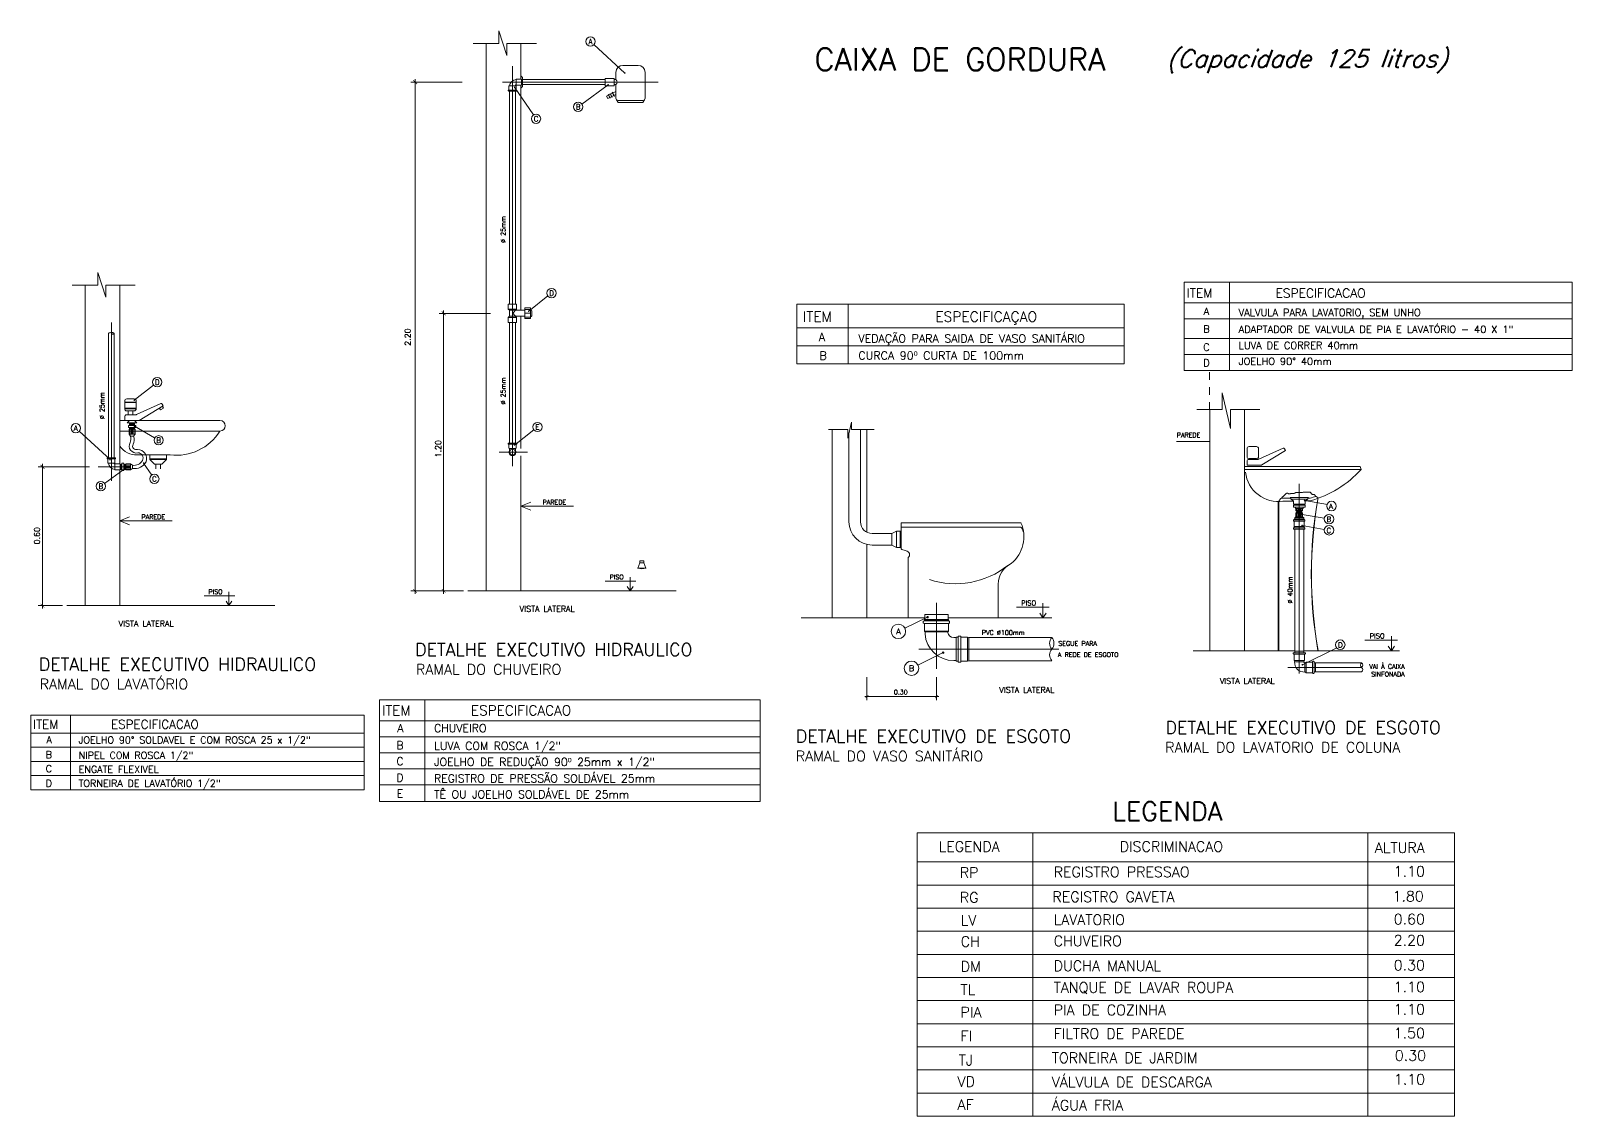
# Model space of a CAD drawing. Header units: millimetres. Extents: x 1345 to 2117, y 1214 to 1365.
# Drawn here: x 2027.39 to 2048.05, y 1263.05 to 1277.6 of the extents above; entities that cross this region are included whole.
import ezdxf
from ezdxf.enums import TextEntityAlignment as Align

# ---------------------------------------------------------------- set-up
doc = ezdxf.new("R2010")
doc.units = ezdxf.units.MM
doc.header["$LTSCALE"] = 0.5
doc.linetypes.add('CENTER2', pattern=[28.575, 19.05, -3.175, 3.175, -3.175])
doc.linetypes.add('HIDDEN2', pattern=[0.1875, 0.125, -0.0625])
for name, color, linetype in [('01', 1, 'Continuous'), ('02', 2, 'Continuous'), ('DETALLHES_ESGOTO', 3, 'Continuous'), ('DETALLHES_HIDRAULICO', 4, 'Continuous'), ('PROJEÇÃO', 8, 'HIDDEN2'), ('TEXT', 2, 'Continuous'), ('TXT_0', 7, 'Continuous'), ('TXT_1', 3, 'Continuous'), ('TXT_2', 6, 'Continuous')]:
    doc.layers.add(name, color=color, linetype=linetype)
doc.styles.add('ADITIVOCAD', font='ROMANS.shx')
doc.styles.add('ROMANS', font='romans', dxfattribs={"height": 0.1})

# ---------------------------------------------------------------- blocks, each defined once
blk = doc.blocks.new('_ARCHTICK')
at = {"color": 0, "linetype": 'ByBlock', "const_width": 0.15}
blk.add_lwpolyline([(-0.5, -0.5), (0.5, 0.5)], dxfattribs=at)
blk = doc.blocks.new('ADS_DET_CG125L')
at = {"layer": 'TXT_2', "style": 'ADITIVOCAD'}
blk.add_text('CAIXA DE GORDURA', height=0.045, dxfattribs=at).set_placement((0.4912, 0.0012))
at = {"layer": 'TXT_2', "style": 'ADITIVOCAD', "oblique": 20}
blk.add_text('(Capacidade 125 litros)', height=0.035, dxfattribs=at).set_placement((1.1981, 0.0079))

msp = doc.modelspace()

# ---------------------------------------------------------------- linework, layer by layer
at = {"lineweight": 18}
for p, q in [((2039.272, 1263.05), (2039.272, 1266.846)), ((2046.474, 1266.846), (2039.272, 1266.846)), ((2040.821, 1263.05), (2040.821, 1266.846)), ((2045.311, 1263.05), (2045.311, 1266.846)), ((2046.476, 1263.05), (2046.476, 1266.846)), ((2046.474, 1266.458), (2039.272, 1266.458)), ((2046.474, 1266.148), (2039.272, 1266.148)), ((2046.474, 1265.839), (2039.272, 1265.839)), ((2045.583, 1265.529), (2039.272, 1265.529)), ((2046.474, 1265.529), (2039.272, 1265.529)), ((2046.474, 1265.219), (2039.272, 1265.219)), ((2046.474, 1264.909), (2039.272, 1264.909)), ((2046.474, 1264.599), (2039.272, 1264.599)), ((2046.46, 1264.289), (2039.272, 1264.289)), ((2046.474, 1263.979), (2039.272, 1263.979)), ((2046.474, 1263.669), (2039.272, 1263.669)), ((2046.476, 1263.36), (2039.272, 1263.36)), ((2046.476, 1263.05), (2039.272, 1263.05))]:
    msp.add_line(p, q, dxfattribs=at)
at = {"layer": '01', "lineweight": 18}
for p, q in [((2035.553, 1270.468), (2035.553, 1270.495)), ((2035.553, 1270.495), (2035.606, 1270.495)), ((2035.606, 1270.495), (2035.606, 1270.468)), ((2035.526, 1270.397), (2035.553, 1270.468)), ((2035.633, 1270.397), (2035.526, 1270.397)), ((2035.526, 1270.397), (2035.526, 1270.393)), ((2035.553, 1270.468), (2035.606, 1270.468)), ((2035.606, 1270.468), (2035.633, 1270.397)), ((2035.633, 1270.393), (2035.633, 1270.397))]:
    msp.add_line(p, q, dxfattribs=at)
msp.add_arc((2035.579, 1270.642), 0.254, 257.7761, 282.2239, dxfattribs=at)
at = {"layer": '02', "lineweight": 18}
msp.add_line((2042.047, 1273.934), (2042.047, 1273.136), dxfattribs=at)
at = {"layer": 'DETALLHES_ESGOTO', "lineweight": 18}
for p, q in [((2038.355, 1271.016), (2038.355, 1272.211)), ((2038.511, 1271.016), (2038.511, 1272.253)), ((2043.693, 1271.997), (2043.693, 1271.891)), ((2043.721, 1272.025), (2043.82, 1272.025)), ((2043.848, 1271.997), (2043.848, 1271.891)), ((2043.851, 1271.856), (2044.176, 1272.003)), ((2044.21, 1271.973), (2043.89, 1271.779)), ((2044.196, 1271.997), (2044.21, 1271.973)), ((2043.659, 1271.757), (2045.21, 1271.757)), ((2043.693, 1271.826), (2043.693, 1271.777)), ((2043.693, 1271.777), (2043.882, 1271.777)), ((2043.721, 1271.864), (2043.82, 1271.864)), ((2043.721, 1271.854), (2043.844, 1271.854)), ((2045.21, 1271.757), (2045.222, 1271.718)), ((2045.222, 1271.718), (2043.659, 1271.718)), ((2044.135, 1271.319), (2044.138, 1271.319)), ((2044.135, 1271.31), (2044.135, 1271.319)), ((2044.138, 1271.322), (2044.141, 1271.325)), ((2044.138, 1271.319), (2044.138, 1271.322)), ((2044.141, 1271.325), (2044.144, 1271.328)), ((2044.144, 1271.328), (2044.147, 1271.331)), ((2044.147, 1271.331), (2044.153, 1271.331)), ((2044.153, 1271.334), (2044.156, 1271.334)), ((2044.153, 1271.331), (2044.153, 1271.334)), ((2044.271, 1271.333), (2044.153, 1271.333)), ((2044.156, 1271.34), (2044.159, 1271.34)), ((2044.156, 1271.334), (2044.156, 1271.34)), ((2044.159, 1271.343), (2044.162, 1271.343)), ((2044.159, 1271.34), (2044.159, 1271.343)), ((2044.162, 1271.346), (2044.165, 1271.349)), ((2044.162, 1271.343), (2044.162, 1271.346)), ((2044.165, 1271.349), (2044.168, 1271.352)), ((2044.168, 1271.352), (2044.171, 1271.352)), ((2044.171, 1271.355), (2044.177, 1271.355)), ((2044.171, 1271.352), (2044.171, 1271.355)), ((2044.177, 1271.355), (2044.18, 1271.358)), ((2044.18, 1271.358), (2044.183, 1271.358)), ((2044.183, 1271.364), (2044.186, 1271.364)), ((2044.183, 1271.358), (2044.183, 1271.364)), ((2044.186, 1271.364), (2044.189, 1271.367)), ((2044.189, 1271.37), (2044.192, 1271.37)), ((2044.189, 1271.367), (2044.189, 1271.37)), ((2044.192, 1271.373), (2044.198, 1271.376)), ((2044.192, 1271.37), (2044.192, 1271.373)), ((2044.198, 1271.376), (2044.201, 1271.379)), ((2044.201, 1271.382), (2044.204, 1271.382)), ((2044.201, 1271.379), (2044.201, 1271.382)), ((2044.204, 1271.382), (2044.207, 1271.385)), ((2044.207, 1271.388), (2044.21, 1271.388)), ((2044.207, 1271.385), (2044.207, 1271.388)), ((2044.21, 1271.391), (2044.212, 1271.391)), ((2044.21, 1271.388), (2044.21, 1271.391)), ((2044.212, 1271.394), (2044.215, 1271.394)), ((2044.212, 1271.391), (2044.212, 1271.394)), ((2044.215, 1271.394), (2044.218, 1271.397)), ((2044.218, 1271.397), (2044.221, 1271.397)), ((2044.221, 1271.397), (2044.224, 1271.4)), ((2044.224, 1271.4), (2044.239, 1271.4)), ((2044.239, 1271.4), (2044.242, 1271.397)), ((2044.242, 1271.397), (2044.245, 1271.397)), ((2044.245, 1271.397), (2044.248, 1271.394)), ((2044.248, 1271.394), (2044.248, 1271.391)), ((2044.248, 1271.391), (2044.266, 1271.391)), ((2044.266, 1271.391), (2044.269, 1271.394)), ((2044.269, 1271.394), (2044.278, 1271.394)), ((2044.27, 1271.341), (2044.284, 1271.322)), ((2044.27, 1271.341), (2044.519, 1271.341)), ((2044.278, 1271.397), (2044.326, 1271.397)), ((2044.278, 1271.394), (2044.278, 1271.397)), ((2044.284, 1271.322), (2044.504, 1271.322)), ((2044.316, 1271.295), (2044.284, 1271.322)), ((2044.326, 1271.4), (2044.332, 1271.4)), ((2044.326, 1271.397), (2044.326, 1271.4)), ((2044.332, 1271.4), (2044.335, 1271.403)), ((2044.335, 1271.403), (2044.338, 1271.403)), ((2044.338, 1271.406), (2044.344, 1271.406)), ((2044.338, 1271.403), (2044.338, 1271.406)), ((2044.344, 1271.409), (2044.421, 1271.409)), ((2044.344, 1271.406), (2044.344, 1271.409)), ((2044.421, 1271.412), (2044.439, 1271.412)), ((2044.421, 1271.409), (2044.421, 1271.412)), ((2044.439, 1271.412), (2044.445, 1271.415)), ((2044.445, 1271.415), (2044.543, 1271.415)), ((2044.472, 1271.295), (2044.504, 1271.322)), ((2044.504, 1271.322), (2044.519, 1271.341)), ((2044.539, 1271.333), (2044.517, 1271.333)), ((2044.543, 1271.415), (2044.543, 1271.412)), ((2044.543, 1271.412), (2044.546, 1271.409)), ((2044.546, 1271.409), (2044.549, 1271.406)), ((2044.549, 1271.406), (2044.552, 1271.406)), ((2044.552, 1271.406), (2044.552, 1271.394)), ((2044.552, 1271.394), (2044.555, 1271.394)), ((2044.555, 1271.394), (2044.558, 1271.391)), ((2044.558, 1271.391), (2044.564, 1271.388)), ((2044.564, 1271.388), (2044.567, 1271.388)), ((2044.567, 1271.388), (2044.573, 1271.385)), ((2044.573, 1271.385), (2044.591, 1271.385)), ((2044.591, 1271.385), (2044.591, 1271.382)), ((2044.591, 1271.382), (2044.597, 1271.382)), ((2044.597, 1271.382), (2044.597, 1271.379)), ((2044.597, 1271.379), (2044.6, 1271.379)), ((2044.6, 1271.379), (2044.6, 1271.376)), ((2044.6, 1271.376), (2044.603, 1271.373)), ((2044.603, 1271.373), (2044.606, 1271.37)), ((2044.606, 1271.37), (2044.606, 1271.364)), ((2044.606, 1271.364), (2044.609, 1271.364)), ((2044.609, 1271.364), (2044.609, 1271.361)), ((2044.609, 1271.361), (2044.611, 1271.361)), ((2044.611, 1271.361), (2044.611, 1271.358)), ((2044.611, 1271.358), (2044.62, 1271.358)), ((2044.62, 1271.358), (2044.62, 1271.355)), ((2044.62, 1271.355), (2044.623, 1271.355)), ((2044.623, 1271.355), (2044.623, 1271.352)), ((2044.623, 1271.352), (2044.629, 1271.352)), ((2044.629, 1271.352), (2044.629, 1271.349)), ((2044.629, 1271.349), (2044.632, 1271.349)), ((2044.632, 1271.349), (2044.635, 1271.346)), ((2044.635, 1271.346), (2044.638, 1271.346)), ((2044.638, 1271.346), (2044.638, 1271.343)), ((2044.638, 1271.343), (2044.641, 1271.343)), ((2044.641, 1271.343), (2044.641, 1271.34)), ((2044.641, 1271.34), (2044.647, 1271.34)), ((2044.647, 1271.34), (2044.647, 1271.337)), ((2044.112, 1271.29), (2044.112, 1269.289)), ((2044.118, 1271.29), (2044.118, 1269.289)), ((2044.12, 1271.301), (2044.123, 1271.301)), ((2044.123, 1271.304), (2044.129, 1271.304)), ((2044.123, 1271.301), (2044.123, 1271.304)), ((2044.129, 1271.307), (2044.132, 1271.307)), ((2044.129, 1271.304), (2044.129, 1271.307)), ((2044.132, 1271.31), (2044.135, 1271.31)), ((2044.132, 1271.307), (2044.132, 1271.31)), ((2044.316, 1271.295), (2044.176, 1271.295)), ((2044.316, 1271.295), (2044.316, 1271.252)), ((2044.472, 1271.252), (2044.316, 1271.252)), ((2044.316, 1271.214), (2044.316, 1271.238)), ((2044.472, 1271.238), (2044.316, 1271.238)), ((2044.472, 1271.214), (2044.316, 1271.214)), ((2044.342, 1271.214), (2044.342, 1271.194)), ((2044.446, 1271.194), (2044.342, 1271.194)), ((2044.439, 1271.194), (2044.349, 1271.194)), ((2044.349, 1271.168), (2044.349, 1271.194)), ((2044.349, 1271.168), (2044.363, 1271.157)), ((2044.439, 1271.168), (2044.349, 1271.168)), ((2044.349, 1271.131), (2044.363, 1271.144)), ((2044.439, 1271.131), (2044.349, 1271.131)), ((2044.349, 1271.131), (2044.349, 1271.084)), ((2044.358, 1271.168), (2044.358, 1271.194)), ((2044.358, 1271.131), (2044.358, 1271.084)), ((2044.363, 1271.252), (2044.363, 1271.238)), ((2044.363, 1271.157), (2044.363, 1271.144)), ((2044.425, 1271.157), (2044.363, 1271.157)), ((2044.425, 1271.144), (2044.363, 1271.144)), ((2044.373, 1271.168), (2044.373, 1271.194)), ((2044.373, 1271.131), (2044.373, 1271.084)), ((2044.389, 1271.168), (2044.389, 1271.194)), ((2044.389, 1271.131), (2044.389, 1271.084)), ((2044.404, 1271.168), (2044.404, 1271.194)), ((2044.404, 1271.131), (2044.404, 1271.084)), ((2044.42, 1271.168), (2044.42, 1271.194)), ((2044.42, 1271.131), (2044.42, 1271.084)), ((2044.425, 1271.252), (2044.425, 1271.238)), ((2044.425, 1271.157), (2044.439, 1271.168)), ((2044.425, 1271.157), (2044.425, 1271.144)), ((2044.425, 1271.144), (2044.439, 1271.131)), ((2044.439, 1271.168), (2044.439, 1271.194)), ((2044.439, 1271.131), (2044.439, 1271.084)), ((2044.446, 1271.214), (2044.446, 1271.194)), ((2044.472, 1271.297), (2044.539, 1271.297)), ((2044.472, 1271.297), (2044.472, 1271.252)), ((2044.472, 1271.238), (2044.472, 1271.214)), ((2040.663, 1271.004), (2039.055, 1271.004)), ((2039.055, 1270.671), (2039.055, 1271.004)), ((2039.055, 1270.947), (2040.66, 1270.947)), ((2044.318, 1271.04), (2044.318, 1271.03)), ((2044.318, 1270.922), (2044.318, 1270.931)), ((2044.323, 1271.045), (2044.465, 1271.045)), ((2044.323, 1271.025), (2044.465, 1271.025)), ((2044.323, 1270.937), (2044.465, 1270.937)), ((2044.323, 1270.917), (2044.465, 1270.917)), ((2044.326, 1271.053), (2044.461, 1271.053)), ((2044.327, 1271.045), (2044.327, 1271.053)), ((2044.327, 1271.025), (2044.327, 1270.937)), ((2044.327, 1270.954), (2044.461, 1270.954)), ((2044.349, 1271.084), (2044.332, 1271.071)), ((2044.332, 1270.917), (2044.332, 1269.262)), ((2044.439, 1271.084), (2044.349, 1271.084)), ((2044.439, 1271.084), (2044.456, 1271.071)), ((2044.456, 1270.917), (2044.456, 1269.262)), ((2044.461, 1271.045), (2044.461, 1271.053)), ((2044.461, 1271.025), (2044.461, 1270.937)), ((2044.47, 1271.04), (2044.47, 1271.03)), ((2044.47, 1270.922), (2044.47, 1270.931)), ((2038.666, 1270.86), (2038.931, 1270.86)), ((2038.666, 1270.705), (2038.931, 1270.705)), ((2038.931, 1270.86), (2038.995, 1270.892)), ((2038.931, 1270.705), (2038.931, 1270.86)), ((2038.931, 1270.705), (2038.995, 1270.674)), ((2038.995, 1270.674), (2038.995, 1270.892)), ((2038.995, 1270.892), (2039.055, 1270.892)), ((2039.041, 1270.674), (2039.041, 1270.892)), ((2038.995, 1270.674), (2039.055, 1270.674)), ((2039.149, 1269.73), (2039.149, 1270.538)), ((2040.358, 1270.18), (2040.358, 1269.73)), ((2039.353, 1269.679), (2039.353, 1269.663)), ((2039.363, 1269.688), (2039.694, 1269.688)), ((2039.367, 1269.708), (2039.69, 1269.708)), ((2039.367, 1269.708), (2039.367, 1269.688)), ((2039.373, 1269.775), (2039.373, 1269.708)), ((2039.684, 1269.775), (2039.373, 1269.775)), ((2039.384, 1269.697), (2039.373, 1269.708)), ((2039.373, 1269.708), (2039.684, 1269.708)), ((2039.673, 1269.697), (2039.384, 1269.697)), ((2039.673, 1269.697), (2039.684, 1269.708)), ((2039.684, 1269.775), (2039.684, 1269.708)), ((2039.69, 1269.708), (2039.69, 1269.688)), ((2039.704, 1269.679), (2039.704, 1269.663)), ((2039.363, 1269.654), (2039.694, 1269.654)), ((2039.367, 1269.654), (2039.367, 1269.553)), ((2039.367, 1269.553), (2039.529, 1269.553)), ((2039.367, 1269.553), (2039.376, 1269.544)), ((2039.376, 1269.544), (2039.376, 1269.515)), ((2039.376, 1269.544), (2039.681, 1269.544)), ((2039.69, 1269.553), (2039.529, 1269.553)), ((2039.69, 1269.553), (2039.681, 1269.544)), ((2039.681, 1269.544), (2039.681, 1269.531)), ((2039.69, 1269.654), (2039.69, 1269.553)), ((2039.761, 1269.465), (2039.792, 1269.465)), ((2039.792, 1269.472), (2039.792, 1269.149)), ((2039.792, 1269.472), (2039.819, 1269.472)), ((2039.792, 1269.465), (2039.792, 1269.156)), ((2039.819, 1269.48), (2039.819, 1269.142)), ((2039.825, 1269.485), (2039.85, 1269.485)), ((2039.856, 1269.48), (2039.856, 1269.142)), ((2039.856, 1269.471), (2039.944, 1269.471)), ((2039.944, 1269.471), (2039.944, 1269.15)), ((2039.944, 1269.471), (2039.965, 1269.466)), ((2039.965, 1269.466), (2041.076, 1269.466)), ((2039.965, 1269.466), (2039.965, 1269.155)), ((2039.761, 1269.156), (2039.792, 1269.156)), ((2039.792, 1269.149), (2039.819, 1269.149)), ((2039.825, 1269.136), (2039.85, 1269.136)), ((2039.856, 1269.15), (2039.944, 1269.15)), ((2039.944, 1269.15), (2039.965, 1269.155)), ((2039.965, 1269.155), (2041.075, 1269.155)), ((2044.323, 1269.157), (2044.465, 1269.157)), ((2044.486, 1269.137), (2044.486, 1268.994)), ((2045.23, 1269.128), (2044.61, 1269.128)), ((2045.23, 1269.004), (2044.61, 1269.004))]:
    msp.add_line(p, q, dxfattribs=at)
for points in [[(2044.332, 1271.053), (2044.332, 1271.071), (2044.456, 1271.071), (2044.456, 1271.053)], [(2044.456, 1269.262), (2044.456, 1269.281), (2044.332, 1269.281), (2044.332, 1269.262)], [(2044.323, 1269.244), (2044.323, 1269.157), (2044.332, 1269.138), (2044.456, 1269.138), (2044.465, 1269.157), (2044.465, 1269.244)], [(2044.573, 1269.137), (2044.486, 1269.137), (2044.467, 1269.128), (2044.467, 1269.004), (2044.486, 1268.994), (2044.573, 1268.994)], [(2044.592, 1269.004), (2044.61, 1269.004), (2044.61, 1269.128), (2044.592, 1269.128)]]:
    msp.add_lwpolyline(points, dxfattribs=at)
for points in [[(2044.468, 1269.262, -0.414214), (2044.476, 1269.255), (2044.476, 1269.251, -0.414214), (2044.468, 1269.244), (2044.319, 1269.244, -0.414214), (2044.312, 1269.251), (2044.312, 1269.255, -0.414214), (2044.319, 1269.262)], [(2044.592, 1268.992, -0.414214), (2044.584, 1268.984), (2044.581, 1268.984, -0.414214), (2044.573, 1268.992), (2044.573, 1269.14, -0.414214), (2044.581, 1269.148), (2044.584, 1269.148, -0.414214), (2044.592, 1269.14)]]:
    msp.add_lwpolyline(points, format="xyb", close=True, dxfattribs=at)
for centre, radius, start, end in [((2043.721, 1271.997), 0.0279, 90, 180), ((2043.82, 1271.997), 0.0279, 0, 90), ((2044.183, 1271.989), 0.0155, 31.167, 114.3804), ((2043.721, 1271.891), 0.0279, 180, 270), ((2043.721, 1271.826), 0.0279, 90, 180), ((2043.82, 1271.891), 0.0279, 270, 0), ((2043.844, 1271.87), 0.0155, 270, 294.3804), ((2043.882, 1271.792), 0.0155, 270, 301.2309), ((2044.109, 1271.728), 0.438, 186.1463, 278.7105), ((2044.166, 1272.667), 1.419, 285.2129, 318.0625), ((2044.166, 1272.703), 1.419, 285.2129, 288.6242), ((2050.455, 1270.315), 5.9, 169.9861, 189.9962), ((2050.455, 1270.315), 5.898, 169.9861, 189.9962), ((2038.666, 1271.016), 0.31, 180, 270), ((2038.666, 1271.016), 0.155, 180, 270), ((2040.233, 1270.819), 0.468, 309.7326, 23.3543), ((2040.595, 1270.877), 0.0961, 3.6285, 46.9075), ((2044.323, 1271.04), 0.00525, 90, 180), ((2044.323, 1271.03), 0.00525, 180, 270), ((2044.323, 1270.931), 0.00525, 90, 180), ((2044.323, 1270.922), 0.00525, 180, 270), ((2044.465, 1271.04), 0.00525, 0, 90), ((2044.465, 1271.03), 0.00525, 270, 0), ((2044.465, 1270.931), 0.00525, 360, 90), ((2044.465, 1270.922), 0.00525, 270, 0), ((2039.094, 1270.67), 0.0383, 178.7386, 222.5545), ((2039.207, 1271.021), 0.402, 249.4706, 257.9508), ((2039.119, 1270.578), 0.0495, 306.1078, 86.1938), ((2039.784, 1271.317), 1.13, 251.9808, 308.4562), ((2040.668, 1270.18), 0.31, 116.0293, 180), ((2039.363, 1269.679), 0.00977, 90, 180), ((2039.694, 1269.679), 0.00977, 0, 90), ((2039.363, 1269.663), 0.00977, 180, 270), ((2039.761, 1269.542), 0.386, 184.0944, 270), ((2039.761, 1269.547), 0.0822, 191.2348, 270), ((2039.694, 1269.663), 0.00977, 270, 0), ((2039.825, 1269.48), 0.00566, 90, 180), ((2039.85, 1269.48), 0.00566, 360, 90), ((2041.162, 1269.388), 0.116, 138.0725, 221.8358), ((2040.989, 1269.388), 0.116, 318.1642, 41.9275), ((2041.162, 1269.233), 0.116, 138.1642, 221.441), ((2039.825, 1269.142), 0.00566, 180, 270), ((2039.85, 1269.142), 0.00566, 270, 0), ((2044.456, 1269.128), 0.125, 175.089, 275.2528), ((2044.466, 1269.138), 0.0104, 178.7401, 275.4496), ((2045.25, 1269.097), 0.037, 123.1341, 236.8659), ((2045.204, 1269.097), 0.04, 309.0994, 50.9006), ((2045.209, 1269.035), 0.037, 303.1341, 56.8659)]:
    msp.add_arc(centre, radius, start, end, dxfattribs=at)
at = {"layer": 'DETALLHES_HIDRAULICO', "lineweight": 18}
for p, q in [((2035.325, 1277.135), (2035.531, 1277.135)), ((2033.893, 1276.95), (2033.965, 1276.95)), ((2033.981, 1276.972), (2033.959, 1276.993)), ((2033.981, 1276.851), (2033.981, 1276.972)), ((2035.086, 1276.944), (2033.981, 1276.944)), ((2035.086, 1276.961), (2035.208, 1276.961)), ((2035.232, 1276.944), (2035.208, 1276.944)), ((2035.232, 1277.042), (2035.232, 1276.944)), ((2035.624, 1277.042), (2035.624, 1276.696)), ((2033.806, 1276.79), (2033.806, 1273.935)), ((2033.884, 1276.79), (2033.884, 1273.935)), ((2033.893, 1276.872), (2033.965, 1276.872)), ((2033.981, 1276.851), (2033.959, 1276.829)), ((2035.086, 1276.878), (2033.981, 1276.878)), ((2035.086, 1276.861), (2035.208, 1276.861)), ((2035.232, 1276.787), (2035.107, 1276.724)), ((2035.107, 1276.724), (2035.124, 1276.69)), ((2035.232, 1276.744), (2035.124, 1276.69)), ((2035.131, 1276.746), (2035.128, 1276.745)), ((2035.128, 1276.745), (2035.154, 1276.695)), ((2035.131, 1276.746), (2035.156, 1276.696)), ((2035.156, 1276.759), (2035.153, 1276.757)), ((2035.153, 1276.757), (2035.178, 1276.707)), ((2035.156, 1276.696), (2035.154, 1276.695)), ((2035.156, 1276.759), (2035.181, 1276.708)), ((2035.181, 1276.708), (2035.178, 1276.707)), ((2035.185, 1276.774), (2035.183, 1276.772)), ((2035.183, 1276.772), (2035.208, 1276.722)), ((2035.185, 1276.774), (2035.211, 1276.723)), ((2035.232, 1276.878), (2035.208, 1276.878)), ((2035.211, 1276.723), (2035.208, 1276.722)), ((2035.232, 1276.878), (2035.232, 1276.696)), ((2035.263, 1276.636), (2035.241, 1276.674)), ((2035.263, 1276.665), (2035.593, 1276.665)), ((2035.263, 1276.636), (2035.593, 1276.636)), ((2035.593, 1276.636), (2035.615, 1276.674)), ((2033.789, 1273.935), (2033.901, 1273.935)), ((2033.789, 1273.869), (2033.789, 1273.935)), ((2033.901, 1273.869), (2033.789, 1273.869)), ((2033.789, 1273.869), (2033.805, 1273.853)), ((2033.805, 1273.853), (2033.805, 1273.772)), ((2033.805, 1273.853), (2033.886, 1273.853)), ((2033.848, 1273.813), (2033.901, 1273.869)), ((2033.848, 1273.813), (2033.901, 1273.756)), ((2033.886, 1273.853), (2034.009, 1273.853)), ((2033.901, 1273.935), (2033.901, 1273.869)), ((2034.009, 1273.884), (2034.009, 1273.741)), ((2034.088, 1273.884), (2034.009, 1273.884)), ((2034.009, 1273.863), (2034.088, 1273.863)), ((2034.009, 1273.813), (2034.088, 1273.813)), ((2034.088, 1273.741), (2034.088, 1273.884)), ((2034.104, 1273.784), (2034.104, 1273.841)), ((2033.789, 1273.756), (2033.805, 1273.772)), ((2033.789, 1273.756), (2033.789, 1273.69)), ((2033.901, 1273.756), (2033.789, 1273.756)), ((2033.789, 1273.69), (2033.901, 1273.69)), ((2033.805, 1273.772), (2033.886, 1273.772)), ((2033.806, 1273.69), (2033.806, 1272.071)), ((2033.884, 1273.69), (2033.884, 1272.071)), ((2033.886, 1273.772), (2034.009, 1273.772)), ((2033.901, 1273.69), (2033.901, 1273.756)), ((2034.009, 1273.762), (2034.088, 1273.762)), ((2034.009, 1273.741), (2034.088, 1273.741)), ((2028.428, 1273.539), (2028.428, 1271.874)), ((2028.506, 1273.539), (2028.506, 1271.874)), ((2028.646, 1272.637), (2028.646, 1272.532)), ((2028.646, 1272.622), (2028.801, 1272.622)), ((2028.646, 1272.615), (2028.801, 1272.615)), ((2028.674, 1272.665), (2028.773, 1272.665)), ((2028.801, 1272.637), (2028.801, 1272.532)), ((2028.804, 1272.454), (2029.129, 1272.601)), ((2029.163, 1272.571), (2028.839, 1272.375)), ((2029.149, 1272.595), (2029.163, 1272.571)), ((2029.152, 1272.564), (2029.165, 1272.542)), ((2033.959, 1272.229), (2033.959, 1272.572)), ((2033.959, 1272.572), (2033.959, 1272.229)), ((2028.581, 1272.031), (2028.581, 1272.375)), ((2028.581, 1272.375), (2028.581, 1272.031)), ((2028.581, 1272.375), (2029.923, 1272.375)), ((2028.615, 1272.375), (2028.803, 1272.375)), ((2028.646, 1272.54), (2028.801, 1272.54)), ((2028.646, 1272.532), (2028.801, 1272.532)), ((2028.646, 1272.424), (2028.646, 1272.375)), ((2028.674, 1272.504), (2028.773, 1272.504)), ((2028.674, 1272.452), (2028.798, 1272.452)), ((2028.712, 1272.375), (2028.681, 1272.344)), ((2028.693, 1272.452), (2028.693, 1272.502)), ((2028.712, 1272.375), (2028.779, 1272.375)), ((2028.756, 1272.452), (2028.756, 1272.504)), ((2028.779, 1272.375), (2028.81, 1272.344)), ((2029.114, 1272.541), (2029.127, 1272.519)), ((2029.165, 1272.542), (2029.127, 1272.519)), ((2029.923, 1272.233), (2028.581, 1272.233)), ((2028.681, 1272.344), (2028.81, 1272.344)), ((2028.697, 1272.309), (2028.697, 1272.282)), ((2028.697, 1272.309), (2028.793, 1272.309)), ((2028.697, 1272.282), (2028.793, 1272.282)), ((2028.705, 1272.259), (2028.785, 1272.259)), ((2028.705, 1272.19), (2028.705, 1272.259)), ((2028.705, 1272.19), (2028.785, 1272.19)), ((2028.705, 1272.19), (2028.724, 1272.164)), ((2028.712, 1272.309), (2028.712, 1272.344)), ((2028.712, 1272.33), (2028.779, 1272.339)), ((2028.712, 1272.323), (2028.779, 1272.332)), ((2028.712, 1272.317), (2028.779, 1272.326)), ((2028.712, 1272.31), (2028.779, 1272.319)), ((2028.712, 1272.273), (2028.779, 1272.282)), ((2028.712, 1272.259), (2028.712, 1272.282)), ((2028.712, 1272.267), (2028.779, 1272.276)), ((2028.712, 1272.26), (2028.779, 1272.269)), ((2028.72, 1272.19), (2028.72, 1272.259)), ((2028.724, 1272.164), (2028.766, 1272.164)), ((2028.736, 1272.19), (2028.736, 1272.259)), ((2028.751, 1272.19), (2028.751, 1272.259)), ((2028.785, 1272.19), (2028.766, 1272.164)), ((2028.767, 1272.19), (2028.767, 1272.259)), ((2028.779, 1272.309), (2028.779, 1272.344)), ((2028.779, 1272.259), (2028.779, 1272.282)), ((2028.785, 1272.19), (2028.785, 1272.259)), ((2028.793, 1272.309), (2028.793, 1272.282)), ((2033.805, 1272), (2033.805, 1271.978)), ((2033.886, 1272), (2033.886, 1271.978)), ((2028.515, 1271.792), (2028.587, 1271.792)), ((2028.596, 1271.72), (2028.587, 1271.787)), ((2028.61, 1271.787), (2028.587, 1271.787)), ((2028.603, 1271.72), (2028.593, 1271.787)), ((2028.609, 1271.72), (2028.6, 1271.787)), ((2028.609, 1271.802), (2028.635, 1271.802)), ((2028.609, 1271.705), (2028.609, 1271.802)), ((2028.635, 1271.705), (2028.635, 1271.802)), ((2028.644, 1271.72), (2028.635, 1271.787)), ((2028.659, 1271.787), (2028.635, 1271.787)), ((2028.651, 1271.72), (2028.642, 1271.787)), ((2028.658, 1271.72), (2028.648, 1271.787)), ((2028.724, 1271.794), (2028.659, 1271.794)), ((2028.659, 1271.713), (2028.659, 1271.794)), ((2028.724, 1271.775), (2028.659, 1271.775)), ((2028.724, 1271.76), (2028.659, 1271.76)), ((2028.724, 1271.744), (2028.659, 1271.744)), ((2028.724, 1271.794), (2028.75, 1271.774)), ((2028.724, 1271.713), (2028.724, 1271.794)), ((2028.724, 1271.713), (2028.75, 1271.733)), ((2028.75, 1271.733), (2028.75, 1271.774)), ((2029.253, 1271.914), (2028.814, 1271.914)), ((2028.983, 1271.914), (2028.983, 1271.851)), ((2029.206, 1271.86), (2028.983, 1271.86)), ((2029.206, 1271.851), (2028.983, 1271.851)), ((2029.045, 1271.788), (2028.983, 1271.851)), ((2029.172, 1271.851), (2029.017, 1271.851)), ((2029.144, 1271.788), (2029.045, 1271.788)), ((2029.064, 1271.788), (2029.064, 1271.727)), ((2029.126, 1271.788), (2029.126, 1271.727)), ((2029.206, 1271.851), (2029.144, 1271.788)), ((2029.206, 1271.914), (2029.206, 1271.851)), ((2028.515, 1271.714), (2028.587, 1271.714)), ((2028.61, 1271.72), (2028.587, 1271.72)), ((2028.609, 1271.705), (2028.635, 1271.705)), ((2028.659, 1271.72), (2028.635, 1271.72)), ((2028.724, 1271.729), (2028.659, 1271.729)), ((2028.724, 1271.713), (2028.659, 1271.713))]:
    msp.add_line(p, q, dxfattribs=at)
for points in [[(2033.893, 1276.95), (2033.893, 1276.872, 0.41461)], [(2033.965, 1276.872), (2033.965, 1276.95, 0.414614)], [(2035.086, 1276.961), (2035.086, 1276.861, 0.415805)], [(2035.208, 1276.861), (2035.208, 1276.961, 0.41647)], [(2033.893, 1276.804), (2033.893, 1276.854, 0.414214), (2033.886, 1276.862), (2033.805, 1276.862, 0.414214), (2033.797, 1276.854), (2033.797, 1276.804)], [(2033.893, 1272.058), (2033.893, 1272.008, -0.414214), (2033.886, 1272), (2033.805, 1272, -0.414214), (2033.797, 1272.008), (2033.797, 1272.058)], [(2028.515, 1271.86), (2028.515, 1271.81, -0.414214), (2028.507, 1271.802), (2028.427, 1271.802, -0.414214), (2028.419, 1271.81), (2028.419, 1271.86)], [(2028.515, 1271.714), (2028.515, 1271.792, -0.414214)], [(2028.587, 1271.792), (2028.587, 1271.714, -0.414214)]]:
    msp.add_lwpolyline(points, format="xyb", dxfattribs=at)
for points in [[(2033.788, 1276.797, 0.414214), (2033.794, 1276.79), (2033.896, 1276.79, 0.414214), (2033.903, 1276.797), (2033.903, 1276.798, 0.414214), (2033.896, 1276.804), (2033.794, 1276.804, 0.414214), (2033.788, 1276.798)], [(2033.788, 1272.065, -0.414214), (2033.794, 1272.071), (2033.896, 1272.071, -0.414214), (2033.903, 1272.065), (2033.903, 1272.064, -0.414214), (2033.896, 1272.058), (2033.794, 1272.058, -0.414214), (2033.788, 1272.064)], [(2028.41, 1271.868, -0.414214), (2028.416, 1271.874), (2028.518, 1271.874, -0.414214), (2028.524, 1271.868), (2028.524, 1271.866, -0.414214), (2028.518, 1271.86), (2028.416, 1271.86, -0.414214), (2028.41, 1271.866)]]:
    msp.add_lwpolyline(points, format="xyb", close=True, dxfattribs=at)
msp.add_circle((2033.845, 1271.952), 0.0392, dxfattribs=at)
for centre, radius, start, end in [((2035.325, 1277.042), 0.093, 90, 180), ((2035.531, 1277.042), 0.093, 0, 90), ((2033.897, 1276.854), 0.0911, 92.3839, 175.0989), ((2035.201, 1276.911), 0.0457, 313.3301, 46.6699), ((2033.894, 1276.864), 0.01, 91.6826, 193.0167), ((2035.263, 1276.696), 0.031, 180, 270), ((2035.593, 1276.696), 0.031, 270, 0), ((2034.088, 1273.841), 0.0162, 358.8211, 90.4755), ((2034.088, 1273.784), 0.0162, 269.5245, 1.1789), ((2028.451, 1273.532), 0.0237, 23.9362, 161.812), ((2028.48, 1273.524), 0.0298, 31.4928, 118.6282), ((2028.49, 1273.549), 0.0189, 203.9362, 328.4778), ((2028.674, 1272.637), 0.0279, 90, 180), ((2028.773, 1272.637), 0.0279, 0, 90), ((2029.136, 1272.587), 0.0155, 31.167, 114.3804), ((2028.674, 1272.532), 0.0279, 180, 270), ((2028.674, 1272.424), 0.0279, 90, 180), ((2028.773, 1272.532), 0.0279, 270, 0), ((2028.798, 1272.468), 0.0155, 270, 294.3804), ((2029.923, 1272.304), 0.0707, 270, 90), ((2028.541, 1272.135), 0.186, 342.1296, 8.9912), ((2028.618, 1272.12), 0.154, 335.2561, 16.5462), ((2029.339, 1272.596), 0.687, 262.8404, 328.1574), ((2028.805, 1272.187), 0.273, 214.7453, 271.7411), ((2028.8, 1272.033), 0.094, 150.9522, 282.8156), ((2028.801, 1272.033), 0.0487, 151.9195, 291.8408), ((2028.819, 1271.865), 0.122, 339.097, 89.8531), ((2028.822, 1271.872), 0.0694, 332.525, 91.4922), ((2033.845, 1271.952), 0.0475, 148.0402, 31.9598), ((2028.519, 1271.81), 0.0911, 184.9011, 267.6161), ((2028.516, 1271.8), 0.01, 166.9833, 268.3174), ((2028.772, 1271.899), 0.126, 260.0502, 332.0735), ((2028.78, 1271.903), 0.173, 260.0502, 332.0735)]:
    msp.add_arc(centre, radius, start, end, dxfattribs=at)
at = {"layer": 'PROJEÇÃO', "lineweight": 18}
msp.add_line((2043.19, 1272.521), (2043.19, 1273.102), dxfattribs=at)
at = {"layer": 'TXT_0', "lineweight": 18}
for p, q in [((2035.35, 1277.033), (2034.937, 1277.413)), ((2033.874, 1276.841), (2034.126, 1276.471)), ((2035.127, 1276.875), (2034.776, 1276.616)), ((2043.459, 1273.046), (2043.459, 1274.23)), ((2034.062, 1273.841), (2034.32, 1274.044)), ((2042.85, 1273.737), (2048.052, 1273.737)), ((2042.85, 1273.474), (2048.052, 1273.474)), ((2037.656, 1273.377), (2042.047, 1273.377)), ((2042.85, 1273.26), (2048.052, 1273.26)), ((2028.774, 1272.647), (2029.033, 1272.85)), ((2028.449, 1271.85), (2028.036, 1272.23)), ((2028.777, 1272.299), (2029.047, 1272.141)), ((2033.872, 1272.046), (2034.131, 1272.249)), ((2042.749, 1272.093), (2043.198, 1272.093)), ((2028.9, 1271.805), (2029.009, 1271.644)), ((2028.621, 1271.711), (2028.376, 1271.531)), ((2033.959, 1271.226), (2034.089, 1271.279)), ((2033.959, 1271.226), (2034.661, 1271.226)), ((2033.959, 1271.226), (2034.089, 1271.173)), ((2044.432, 1271.116), (2044.729, 1271.064)), ((2044.466, 1271.301), (2044.77, 1271.248)), ((2028.581, 1271.029), (2028.711, 1271.082)), ((2028.581, 1271.029), (2029.283, 1271.029)), ((2028.581, 1271.029), (2028.711, 1270.976)), ((2044.432, 1270.967), (2044.729, 1270.915)), ((2030.044, 1270.078), (2030.044, 1269.893)), ((2035.088, 1270.223), (2035.5, 1270.223)), ((2035.422, 1270.091), (2035.383, 1270.149)), ((2035.422, 1270.275), (2035.422, 1270.091)), ((2035.422, 1270.091), (2035.461, 1270.149)), ((2029.71, 1270.026), (2030.122, 1270.026)), ((2030.044, 1269.893), (2030.005, 1269.952)), ((2030.044, 1269.893), (2030.083, 1269.952)), ((2040.602, 1269.871), (2041.04, 1269.871)), ((2040.957, 1269.926), (2040.957, 1269.73)), ((2039.41, 1269.738), (2039.106, 1269.59)), ((2040.957, 1269.73), (2040.916, 1269.793)), ((2040.957, 1269.73), (2040.998, 1269.793)), ((2045.628, 1269.485), (2045.628, 1269.289)), ((2039.619, 1269.263), (2039.281, 1269.096)), ((2044.435, 1269.101), (2044.895, 1269.329)), ((2045.273, 1269.43), (2045.711, 1269.43)), ((2045.628, 1269.289), (2045.587, 1269.352)), ((2045.628, 1269.289), (2045.67, 1269.352)), ((2032.061, 1268.136), (2037.166, 1268.136)), ((2027.387, 1267.994), (2031.856, 1267.994)), ((2027.387, 1267.806), (2031.856, 1267.806)), ((2032.061, 1267.922), (2037.166, 1267.922)), ((2027.387, 1267.618), (2031.856, 1267.618)), ((2032.061, 1267.707), (2037.166, 1267.707)), ((2032.061, 1267.493), (2037.166, 1267.493))]:
    msp.add_line(p, q, dxfattribs=at)
at = {"layer": 'TXT_0', "linetype": 'CENTER2', "lineweight": 18}
for p, q in [((2033.845, 1277.124), (2033.845, 1271.762)), ((2035.8, 1276.911), (2033.711, 1276.911)), ((2028.467, 1273.689), (2028.467, 1271.564)), ((2034.048, 1271.951), (2033.668, 1271.951)), ((2028.67, 1271.753), (2028.289, 1271.753)), ((2044.394, 1271.524), (2044.394, 1268.984)), ((2039.529, 1269.044), (2039.529, 1269.932)), ((2039.295, 1269.311), (2041.171, 1269.311)), ((2045.23, 1269.066), (2044.241, 1269.066))]:
    msp.add_line(p, q, dxfattribs=at)
at = {"layer": 'TXT_0', "linetype": 'ByBlock', "lineweight": 18}
for p, q in [((2033.169, 1276.911), (2032.482, 1276.911)), ((2032.54, 1270.052), (2032.54, 1276.95)), ((2033.551, 1273.811), (2032.864, 1273.811)), ((2032.922, 1270.052), (2032.922, 1273.85)), ((2028.173, 1271.753), (2027.486, 1271.753)), ((2027.544, 1269.855), (2027.544, 1271.792)), ((2033.122, 1270.091), (2032.482, 1270.091)), ((2033.189, 1270.091), (2032.864, 1270.091)), ((2027.811, 1269.893), (2027.486, 1269.893)), ((2038.598, 1268.934), (2038.598, 1268.628)), ((2039.529, 1268.934), (2039.529, 1268.628)), ((2039.56, 1268.674), (2038.567, 1268.674)), ((2039.529, 1268.684), (2039.529, 1268.628))]:
    msp.add_line(p, q, dxfattribs=at)
at = {"layer": 'TXT_0', "linetype": 'CENTER2', "lineweight": 18}
for points in [[(2034.165, 1277.427), (2033.771, 1277.427), (2033.771, 1277.267), (2033.662, 1277.598), (2033.662, 1277.427), (2033.319, 1277.427)], [(2028.786, 1274.189), (2028.393, 1274.189), (2028.393, 1274.028), (2028.284, 1274.36), (2028.284, 1274.189), (2027.941, 1274.189)], [(2043.864, 1272.521), (2043.471, 1272.521), (2043.471, 1272.269), (2043.362, 1272.746), (2043.362, 1272.521), (2043.019, 1272.521)]]:
    msp.add_lwpolyline(points, dxfattribs=at)
at = {"layer": 'TXT_0', "lineweight": 18}
for points, const_width in [([(2035.345, 1277.033, 1), (2035.356, 1277.033, 1)], 0.0103), ([(2033.869, 1276.841, 1), (2033.879, 1276.841, 1)], 0.0103), ([(2035.122, 1276.875, 1), (2035.132, 1276.875, 1)], 0.0103), ([(2034.057, 1273.841, 1), (2034.067, 1273.841, 1)], 0.0103), ([(2028.769, 1272.647, 1), (2028.779, 1272.647, 1)], 0.0103), ([(2028.771, 1272.299, 1), (2028.782, 1272.299, 1)], 0.0103), ([(2033.867, 1272.046, 1), (2033.877, 1272.046, 1)], 0.0103), ([(2028.444, 1271.85, 1), (2028.454, 1271.85, 1)], 0.0103), ([(2028.895, 1271.805, 1), (2028.905, 1271.805, 1)], 0.0103), ([(2028.616, 1271.711, 1), (2028.626, 1271.711, 1)], 0.0103), ([(2044.426, 1271.116, 1), (2044.437, 1271.116, 1)], 0.0109), ([(2044.46, 1271.301, 1), (2044.471, 1271.301, 1)], 0.0109), ([(2044.426, 1270.967, 1), (2044.437, 1270.967, 1)], 0.0109), ([(2039.413, 1269.746, -1), (2039.407, 1269.731, -1)], 0.0162), ([(2039.627, 1269.263, -1), (2039.611, 1269.263, -1)], 0.0162), ([(2044.429, 1269.101, 1), (2044.44, 1269.101, 1)], 0.0109)]:
    msp.add_lwpolyline(points, format="xyb", close=True, dxfattribs=dict(at, const_width=const_width))
msp.add_lwpolyline([(2038.083, 1272.253), (2038.339, 1272.253), (2038.339, 1272.137), (2038.388, 1272.353), (2038.388, 1272.253), (2038.693, 1272.253)], dxfattribs=at)
for centre, radius in [((2034.891, 1277.455), 0.062), ((2034.726, 1276.58), 0.062), ((2034.161, 1276.42), 0.062), ((2034.369, 1274.083), 0.062), ((2029.082, 1272.889), 0.062), ((2027.99, 1272.272), 0.062), ((2029.101, 1272.11), 0.062), ((2034.18, 1272.288), 0.062), ((2028.326, 1271.494), 0.062), ((2029.044, 1271.592), 0.062), ((2044.793, 1271.053), 0.0642), ((2044.826, 1271.228), 0.0642), ((2044.793, 1270.904), 0.0642), ((2039.019, 1269.548), 0.0969), ((2044.943, 1269.369), 0.0642), ((2039.195, 1269.053), 0.0969)]:
    msp.add_circle(centre, radius, dxfattribs=at)
at = {"layer": 'TXT_1', "lineweight": 18}
for p, q in [((2033.494, 1277.427), (2033.494, 1270.091)), ((2033.959, 1277.427), (2033.959, 1276.95)), ((2033.959, 1276.872), (2033.959, 1273.853)), ((2028.116, 1274.189), (2028.116, 1269.893)), ((2028.581, 1274.189), (2028.581, 1271.802)), ((2033.959, 1273.772), (2033.959, 1271.999)), ((2043.194, 1272.522), (2043.194, 1269.289)), ((2043.659, 1272.522), (2043.659, 1270.766)), ((2038.133, 1272.253), (2038.133, 1269.73)), ((2038.598, 1272.253), (2038.598, 1270.876)), ((2033.959, 1271.903), (2033.959, 1270.091)), ((2028.581, 1271.705), (2028.581, 1269.893)), ((2038.598, 1270.713), (2038.598, 1269.73)), ((2043.659, 1270.766), (2043.659, 1269.289))]:
    msp.add_line(p, q, dxfattribs=at)
at = {"layer": 'TXT_2', "lineweight": 18}
for p, q in [((2042.85, 1274.23), (2048.052, 1274.23)), ((2042.85, 1273.046), (2042.85, 1274.23)), ((2048.052, 1273.046), (2048.052, 1274.23)), ((2037.656, 1273.136), (2037.656, 1273.934)), ((2037.656, 1273.934), (2042.047, 1273.934)), ((2038.344, 1273.136), (2038.344, 1273.934)), ((2042.85, 1273.951), (2048.052, 1273.951)), ((2037.656, 1273.619), (2042.047, 1273.619)), ((2037.656, 1273.136), (2042.047, 1273.136)), ((2042.85, 1273.046), (2048.052, 1273.046)), ((2036.039, 1270.091), (2033.247, 1270.091)), ((2030.66, 1269.893), (2027.869, 1269.893)), ((2037.715, 1269.73), (2039.373, 1269.73)), ((2039.684, 1269.73), (2041.077, 1269.73)), ((2044.332, 1269.289), (2042.969, 1269.289)), ((2045.739, 1269.289), (2044.456, 1269.289)), ((2027.387, 1268.426), (2031.856, 1268.426)), ((2027.387, 1267.426), (2027.387, 1268.426)), ((2027.921, 1267.426), (2027.921, 1268.426)), ((2031.856, 1267.426), (2031.856, 1268.426)), ((2032.061, 1268.63), (2037.166, 1268.63)), ((2032.061, 1267.268), (2032.061, 1268.63)), ((2032.67, 1267.268), (2032.67, 1268.63)), ((2037.166, 1267.268), (2037.166, 1268.63)), ((2032.061, 1268.351), (2037.166, 1268.351)), ((2027.387, 1268.182), (2031.856, 1268.182)), ((2027.387, 1267.426), (2031.856, 1267.426)), ((2032.061, 1267.268), (2037.166, 1267.268))]:
    msp.add_line(p, q, dxfattribs=at)

# ---------------------------------------------------------------- block references
at = {"lineweight": 18, "xscale": 6.67507638106508, "yscale": 6.67507638106508, "zscale": 6.67507638106508}
msp.add_blockref('ADS_DET_CG125L', (2034.615, 1277.057), dxfattribs=at)
at = {"layer": 'TXT_0', "linetype": 'ByBlock', "lineweight": 18}
for p, xscale, yscale, zscale, rotation in [((2032.54, 1276.911), 0.05040300537806053, 0.05040300537806053, 0.05040300537806053, 90), ((2032.922, 1273.811), 0.05040300537806053, 0.05040300537806053, 0.05040300537806053, 90), ((2027.544, 1271.753), 0.05040300537806053, 0.05040300537806053, 0.05040300537806053, 90), ((2032.54, 1270.091), 0.05040300537806053, 0.05040300537806053, 0.05040300537806053, 270), ((2032.922, 1270.091), 0.05040300537806053, 0.05040300537806053, 0.05040300537806053, 270), ((2027.544, 1269.893), 0.05040300537806053, 0.05040300537806053, 0.05040300537806053, 270), ((2038.598, 1268.674), 0.04032240430245761, 0.04032240430245761, 0.04032240430245761, 180)]:
    msp.add_blockref('_ARCHTICK', p, dxfattribs=dict(at, xscale=xscale, yscale=yscale, zscale=zscale, rotation=rotation))
at = {"layer": 'TXT_0', "linetype": 'ByBlock', "lineweight": 18, "xscale": 0.04032240430245761, "yscale": 0.04032240430245761, "zscale": 0.04032240430245761}
msp.add_blockref('_ARCHTICK', (2039.529, 1268.674), dxfattribs=at)

# ---------------------------------------------------------------- texts
at = {"color": 3, "lineweight": 18, "style": 'ROMANS'}
for s, height, p in [('LEGENDA', 0.1394, (2039.559, 1266.733)), ('DISCRIMINACAO', 0.13944, (2041.986, 1266.733)), ('ALTURA', 0.1394, (2045.407, 1266.719)), ('RP ', 0.1394, (2039.842, 1266.385)), ('REGISTRO PRESSAO', 0.13944, (2041.101, 1266.393)), ('1.10', 0.1394, (2045.66, 1266.401)), ('RG', 0.1394, (2039.843, 1266.052)), ('REGISTRO GAVETA', 0.13944, (2041.084, 1266.06)), ('1.80', 0.1394, (2045.644, 1266.068)), ('LV', 0.1394, (2039.855, 1265.744)), ('LAVATORIO', 0.1394, (2041.101, 1265.752)), ('0.60', 0.1394, (2045.66, 1265.76)), ('CH', 0.1394, (2039.855, 1265.46)), ('CHUVEIRO', 0.1394, (2041.101, 1265.468)), ('2.20', 0.1394, (2045.66, 1265.476)), ('DM', 0.1394, (2039.855, 1265.127)), ('DUCHA MANUAL', 0.13944, (2041.101, 1265.135)), ('0.30', 0.1394, (2045.66, 1265.143)), ('TL', 0.1394, (2039.852, 1264.814)), ('TANQUE DE LAVAR ROUPA', 0.13944, (2041.101, 1264.844)), ('1.10', 0.1394, (2045.66, 1264.852)), ('PIA', 0.1394, (2039.852, 1264.513)), ('PIA DE COZINHA', 0.13944, (2041.101, 1264.543)), ('1.10', 0.1394, (2045.66, 1264.551)), ('FI', 0.1394, (2039.852, 1264.195)), ('FILTRO DE PAREDE', 0.13944, (2041.101, 1264.225)), ('1.50', 0.1394, (2045.66, 1264.233)), ('TORNEIRA DE JARDIM', 0.13944, (2041.076, 1263.901)), ('0.30', 0.1394, (2045.675, 1263.932)), ('TJ', 0.1394, (2039.827, 1263.87)), ('VD', 0.1394, (2039.812, 1263.583)), ('VÁLVULA DE DESCARGA', 0.13944, (2041.076, 1263.576)), ('1.10', 0.1394, (2045.662, 1263.613)), ('AF', 0.1394, (2039.812, 1263.273)), ('ÁGUA FRIA', 0.1394, (2041.076, 1263.266))]:
    msp.add_text(s, height=height, dxfattribs=at).set_placement(p, align=Align.TOP_LEFT)
at = {"layer": 'TEXT', "lineweight": 18, "style": 'ROMANS'}
msp.add_text('LEGENDA', height=0.251, dxfattribs=at).set_placement((2041.886, 1267.263, 24.318), align=Align.TOP_LEFT)
at = {"layer": 'TXT_0', "lineweight": 18, "style": 'ADITIVOCAD'}
for s, height, p in [('%%C 25mm', 0.062, (2033.751, 1274.754)), ('2.20', 0.0775, (2032.479, 1273.377)), ('%%C 25mm', 0.062, (2033.751, 1272.59)), ('%%C 25mm', 0.062, (2028.373, 1272.392)), ('1.20', 0.0775, (2032.888, 1271.88)), ('0.60', 0.0775, (2027.509, 1270.714)), ('%%C 40mm', 0.062, (2044.301, 1269.921))]:
    msp.add_text(s, height=height, rotation=90, dxfattribs=at).set_placement(p)
for s, height, p in [('VALVULA PARA LAVATORIO, SEM UNHO', 0.09636, (2043.581, 1273.774)), ('ADAPTADOR DE VALVULA DE PIA E LAVATÓRIO - 40 X 1"', 0.09636, (2043.581, 1273.548)), ('VEDAÇÃO PARA SAIDA DE VASO SANITÁRIO', 0.10887, (2038.482, 1273.419)), ('LUVA DE CORRER 40mm', 0.09636, (2043.581, 1273.333)), ('CURCA 90º CURTA DE 100mm', 0.10887, (2038.482, 1273.191)), ('JOELHO 90%%D 40mm', 0.09636, (2043.581, 1273.119)), ('PAREDE', 0.062, (2042.751, 1272.149)), ('PAREDE', 0.062, (2028.871, 1271.051)), ('PAREDE', 0.062, (2034.249, 1271.249)), ('PISO', 0.062, (2035.147, 1270.246)), ('PISO', 0.062, (2029.769, 1270.048)), ('PISO', 0.066, (2040.665, 1269.895)), ('PVC %%C100mm', 0.06203, (2040.138, 1269.501)), ('PISO', 0.066, (2045.337, 1269.454)), ('A REDE DE ESGOTO', 0.06203, (2041.157, 1269.205)), ('SEGUE PARA', 0.062, (2041.163, 1269.355)), ('VAI À CAIXA', 0.06203, (2045.332, 1269.048)), ('SINFONADA', 0.062, (2045.358, 1268.943)), ('CHUVEIRO', 0.1073, (2032.793, 1268.197)), ('JOELHO 90%%D SOLDAVEL E COM ROSCA 25 x 1/2"', 0.09391, (2028.028, 1268.047)), ('LUVA COM ROSCA 1/2"', 0.10728, (2032.793, 1267.959)), ('NIPEL COM ROSCA 1/2"', 0.09391, (2028.028, 1267.838)), ('JOELHO DE REDUÇÃO 90º 25mm x 1/2"', 0.10728, (2032.793, 1267.744)), ('ENGATE FLEXIVEL', 0.09391, (2028.028, 1267.65)), ('REGISTRO DE PRESSÃO SOLDÁVEL 25mm', 0.10728, (2032.793, 1267.524)), ('TORNEIRA DE LAVATÓRIO 1/2"', 0.09391, (2028.028, 1267.463)), ('TÊ OU JOELHO SOLDÁVEL DE 25mm', 0.10728, (2032.793, 1267.31))]:
    msp.add_text(s, height=height, dxfattribs=at).set_placement(p)
at = {"layer": 'TXT_0', "linetype": 'ByBlock', "lineweight": 18, "style": 'ADITIVOCAD'}
msp.add_text('0.30', height=0.062, dxfattribs=at).set_placement((2038.958, 1268.702))
at = {"layer": 'TXT_1', "lineweight": 18, "style": 'ADITIVOCAD'}
for s, height, p in [('A', 0.0698, (2034.891, 1277.455)), ('B', 0.0698, (2034.726, 1276.58)), ('C', 0.0698, (2034.161, 1276.42)), ('D', 0.0698, (2034.369, 1274.083)), ('D', 0.0698, (2029.082, 1272.889)), ('A', 0.0698, (2027.99, 1272.272)), ('B', 0.0698, (2029.101, 1272.11)), ('E', 0.0698, (2034.18, 1272.288)), ('B', 0.0698, (2028.326, 1271.494)), ('C', 0.0698, (2029.044, 1271.592)), ('A', 0.0775, (2039.019, 1269.548)), ('B', 0.0775, (2039.195, 1269.053)), ('A', 0.107, (2032.342, 1268.252)), ('A', 0.0939, (2027.634, 1268.095)), ('B', 0.107, (2032.337, 1268.022)), ('B', 0.0939, (2027.629, 1267.894)), ('C', 0.107, (2032.337, 1267.807)), ('C', 0.0939, (2027.629, 1267.706)), ('D', 0.107, (2032.337, 1267.587)), ('D', 0.0939, (2027.629, 1267.513)), ('E', 0.107, (2032.337, 1267.373))]:
    msp.add_text(s, height=height, dxfattribs=at).set_placement(p, align=Align.MIDDLE)
for s, height, p in [('ITEM', 0.1205, (2042.884, 1274.022)), ('ESPECIFICACAO', 0.12045, (2044.075, 1274.022)), ('ITEM', 0.1361, (2037.738, 1273.699)), ('ESPECIFICAÇAO', 0.13608, (2039.514, 1273.699)), ('A', 0.0964, (2043.111, 1273.791)), ('B', 0.0964, (2043.105, 1273.553)), ('A', 0.109, (2037.952, 1273.439)), ('C', 0.0964, (2043.105, 1273.31)), ('B', 0.109, (2037.96, 1273.19)), ('D', 0.0964, (2043.105, 1273.099)), ('A', 0.0698, (2044.792, 1271.19)), ('C', 0.0698, (2044.758, 1270.866)), ('B', 0.0698, (2044.758, 1271.016)), ('VISTA LATERAL', 0.07754, (2033.942, 1269.811)), ('VISTA LATERAL', 0.07754, (2028.564, 1269.614)), ('D', 0.0698, (2044.913, 1269.331)), ('VISTA LATERAL', 0.07754, (2043.328, 1268.844)), ('VISTA LATERAL', 0.07754, (2040.373, 1268.725)), ('ITEM', 0.1341, (2032.095, 1268.422)), ('ESPECIFICACAO', 0.1341, (2033.288, 1268.422)), ('ITEM', 0.1174, (2027.417, 1268.243)), ('ESPECIFICACAO', 0.11738, (2028.462, 1268.243))]:
    msp.add_text(s, height=height, dxfattribs=at).set_placement(p)
at = {"layer": 'TXT_2', "lineweight": 18, "style": 'ADITIVOCAD'}
for s, height, p in [('DETALHE EXECUTIVO HIDRAULICO', 0.17051, (2032.539, 1269.219)), ('DETALHE EXECUTIVO HIDRAULICO', 0.17051, (2027.494, 1269.022)), ('RAMAL DO CHUVEIRO', 0.13951, (2032.551, 1268.969)), ('RAMAL DO LAVATÓRIO', 0.13951, (2027.506, 1268.772)), ('DETALHE EXECUTIVO DE ESGOTO', 0.17059, (2037.643, 1268.058)), ('DETALHE EXECUTIVO DE ESGOTO', 0.17059, (2042.6, 1268.175)), ('RAMAL DO LAVATORIO DE COLUNA', 0.13958, (2042.596, 1267.925)), ('RAMAL DO VASO SANITÁRIO', 0.13958, (2037.643, 1267.807))]:
    msp.add_text(s, height=height, dxfattribs=at).set_placement(p)

doc.saveas('drawing.dxf')
